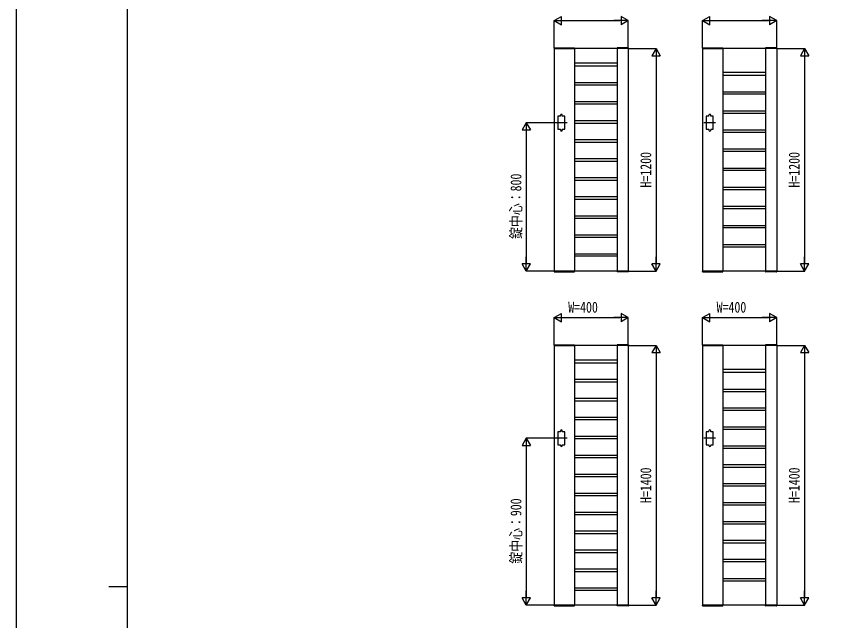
# Model space of a CAD drawing. Units: millimetres, scale not verified. Extents: x -8410 to 8410, y -5940 to 5940.
# Drawn here: x -8410 to -4051, y 66 to 3324 of the extents above; entities that cross this region are included whole.
import ezdxf
from ezdxf.enums import TextEntityAlignment as Align

# ---------------------------------------------------------------- set-up
doc = ezdxf.new("R2010")
doc.units = ezdxf.units.MM
doc.header["$LTSCALE"] = 30
for name, color, linetype in [('0-2_YKK_A1', 4, 'Continuous'), ('0-3_YKK_D', 6, 'Continuous'), ('0-4_YKK_ZWAK', 7, 'Continuous')]:
    doc.layers.add(name, color=color, linetype=linetype)
doc.styles.add('ＭＳ ゴシック', font='')
doc.styles.get('ＭＳ ゴシック').set_extended_font_data('MS Gothic')

msp = doc.modelspace()

# ---------------------------------------------------------------- linework, layer by layer
at = {"layer": '0-2_YKK_A1'}
for p, q in [((-5510.33, 3152.55), (-5510.46, 3150)), ((-5510.46, 3150), (-5399.46, 3150)), ((-5509.96, 3150), (-5509.96, 1950)), ((-5109.96, 3150), (-5509.96, 3150)), ((-5509.33, 3153.5), (-5400.6, 3153.5)), ((-5399.96, 3150), (-5399.96, 1950)), ((-5399.6, 3152.55), (-5399.46, 3150)), ((-5170.33, 3152.55), (-5170.46, 3150)), ((-5109.46, 3150), (-5170.46, 3150)), ((-5169.96, 3150), (-5169.96, 1950)), ((-5110.6, 3153.5), (-5169.33, 3153.5)), ((-5109.96, 3150), (-5109.96, 1950)), ((-5109.6, 3152.55), (-5109.46, 3150)), ((-4710.33, 3152.55), (-4710.46, 3150)), ((-4710.46, 3150), (-4599.46, 3150)), ((-4709.96, 3150), (-4709.96, 1950)), ((-4309.96, 3150), (-4709.96, 3150)), ((-4709.33, 3153.5), (-4600.6, 3153.5)), ((-4599.96, 3150), (-4599.96, 1950)), ((-4599.6, 3152.55), (-4599.46, 3150)), ((-4370.33, 3152.55), (-4370.46, 3150)), ((-4309.46, 3150), (-4370.46, 3150)), ((-4369.96, 3150), (-4369.96, 1950)), ((-4310.6, 3153.5), (-4369.33, 3153.5)), ((-4309.96, 3150), (-4309.96, 1950)), ((-4309.6, 3152.55), (-4309.46, 3150)), ((-5169.96, 3070), (-5399.96, 3070)), ((-5399.96, 3055.7), (-5169.96, 3056.2)), ((-4369.96, 3020), (-4599.96, 3020)), ((-5399.96, 2967.2), (-5169.96, 2967.2)), ((-4599.96, 3005.7), (-4369.96, 3006.2)), ((-5399.96, 2953.6), (-5169.96, 2953.6)), ((-4599.96, 2917.09), (-4369.96, 2917.09)), ((-4369.96, 2903.29), (-4599.96, 2903.29)), ((-5399.96, 2864.6), (-5169.96, 2864.6)), ((-5399.96, 2851), (-5169.96, 2851)), ((-4599.96, 2814.17), (-4369.96, 2814.17)), ((-4369.96, 2800.38), (-4599.96, 2800.38)), ((-5439.46, 2750), (-5502.46, 2750)), ((-5475.96, 2785), (-5475.96, 2790)), ((-5465.96, 2785), (-5465.96, 2790)), ((-5399.96, 2762), (-5169.96, 2762)), ((-5399.96, 2748.4), (-5169.96, 2748.4)), ((-4639.46, 2750), (-4702.46, 2750)), ((-4675.96, 2785), (-4675.96, 2790)), ((-4665.96, 2785), (-4665.96, 2790)), ((-5475.96, 2715), (-5475.96, 2710)), ((-5465.96, 2715), (-5465.96, 2710)), ((-4675.96, 2715), (-4675.96, 2710)), ((-4665.96, 2715), (-4665.96, 2710)), ((-4600.86, 2711.26), (-4370.86, 2711.26)), ((-5399.96, 2659.4), (-5169.96, 2659.4)), ((-4370.86, 2697.46), (-4600.86, 2697.46)), ((-5399.96, 2645.8), (-5169.96, 2645.8)), ((-4599.96, 2608.35), (-4369.96, 2608.35)), ((-4369.96, 2594.55), (-4599.96, 2594.55)), ((-5399.96, 2556.8), (-5169.96, 2556.8)), ((-5399.96, 2543.2), (-5169.96, 2543.2)), ((-4599.96, 2505.44), (-4369.96, 2505.44)), ((-4369.96, 2491.64), (-4599.96, 2491.64)), ((-5399.96, 2454.2), (-5169.96, 2454.2)), ((-5399.96, 2440.6), (-5169.96, 2440.6)), ((-4599.96, 2402.53), (-4369.96, 2402.53)), ((-4369.96, 2388.73), (-4599.96, 2388.73)), ((-5399.96, 2351.6), (-5169.96, 2351.6)), ((-5399.96, 2338), (-5169.96, 2338)), ((-4599.96, 2299.62), (-4369.96, 2299.62)), ((-4369.96, 2285.82), (-4599.96, 2285.82)), ((-5399.96, 2249), (-5169.96, 2249)), ((-5399.96, 2235.4), (-5169.96, 2235.4)), ((-4599.96, 2196.71), (-4369.96, 2196.71)), ((-4369.96, 2182.91), (-4599.96, 2182.91)), ((-5399.96, 2146.4), (-5169.96, 2146.4)), ((-5399.96, 2132.8), (-5169.96, 2132.8)), ((-4599.96, 2093.8), (-4369.96, 2093.8)), ((-4369.96, 2080), (-4599.96, 2080)), ((-5399.96, 2043.8), (-5169.96, 2043.8)), ((-5169.96, 2030), (-5399.96, 2030)), ((-5510.46, 1950), (-5399.46, 1950)), ((-5510.33, 1947.45), (-5510.46, 1950)), ((-5109.96, 1950), (-5509.96, 1950)), ((-5509.33, 1946.5), (-5400.6, 1946.5)), ((-5399.6, 1947.45), (-5399.46, 1950)), ((-5109.46, 1950), (-5170.46, 1950)), ((-5170.33, 1947.45), (-5170.46, 1950)), ((-5110.6, 1946.5), (-5169.33, 1946.5)), ((-5109.6, 1947.45), (-5109.46, 1950)), ((-4710.46, 1950), (-4599.46, 1950)), ((-4710.33, 1947.45), (-4710.46, 1950)), ((-4309.96, 1950), (-4709.96, 1950)), ((-4709.33, 1946.5), (-4600.6, 1946.5)), ((-4599.6, 1947.45), (-4599.46, 1950)), ((-4309.46, 1950), (-4370.46, 1950)), ((-4370.33, 1947.45), (-4370.46, 1950)), ((-4310.6, 1946.5), (-4369.33, 1946.5)), ((-4309.6, 1947.45), (-4309.46, 1950)), ((-5510.33, 1552.55), (-5510.46, 1550)), ((-5510.46, 1550), (-5399.46, 1550)), ((-5509.96, 1550), (-5509.96, 150)), ((-5109.96, 1550), (-5509.96, 1550)), ((-5509.33, 1553.5), (-5400.6, 1553.5)), ((-5399.96, 1550), (-5399.96, 150)), ((-5399.6, 1552.55), (-5399.46, 1550)), ((-5170.33, 1552.55), (-5170.46, 1550)), ((-5109.46, 1550), (-5170.46, 1550)), ((-5169.96, 1550), (-5169.96, 150)), ((-5110.6, 1553.5), (-5169.33, 1553.5)), ((-5109.96, 1550), (-5109.96, 150)), ((-5109.6, 1552.55), (-5109.46, 1550)), ((-4710.33, 1552.55), (-4710.46, 1550)), ((-4710.46, 1550), (-4599.46, 1550)), ((-4709.96, 1550), (-4709.96, 150)), ((-4309.96, 1550), (-4709.96, 1550)), ((-4709.33, 1553.5), (-4600.6, 1553.5)), ((-4599.96, 1550), (-4599.96, 150)), ((-4599.6, 1552.55), (-4599.46, 1550)), ((-4370.33, 1552.55), (-4370.46, 1550)), ((-4309.46, 1550), (-4370.46, 1550)), ((-4369.96, 1550), (-4369.96, 150)), ((-4310.6, 1553.5), (-4369.33, 1553.5)), ((-4309.96, 1550), (-4309.96, 150)), ((-4309.6, 1552.55), (-4309.46, 1550)), ((-5169.96, 1470), (-5399.96, 1470)), ((-5399.96, 1456.1), (-5169.96, 1456.6)), ((-4369.96, 1420), (-4599.96, 1420)), ((-4599.96, 1406.1), (-4369.96, 1406.6)), ((-5399.96, 1367.6), (-5169.96, 1367.6)), ((-5399.96, 1354.4), (-5169.96, 1354.4)), ((-4599.96, 1315), (-4369.96, 1315)), ((-5399.96, 1265.4), (-5169.96, 1265.4)), ((-4599.96, 1302.1), (-4369.96, 1302.1)), ((-5399.96, 1252.2), (-5169.96, 1252.2)), ((-4599.96, 1213.1), (-4369.96, 1213.1)), ((-4599.96, 1200.2), (-4369.96, 1200.2)), ((-5399.96, 1163.2), (-5169.96, 1163.2)), ((-5399.96, 1150), (-5169.96, 1150)), ((-5475.96, 1085), (-5475.96, 1090)), ((-5465.96, 1085), (-5465.96, 1090)), ((-4675.96, 1085), (-4675.96, 1090)), ((-4665.96, 1085), (-4665.96, 1090)), ((-4599.96, 1111.19), (-4369.96, 1111.19)), ((-4599.96, 1098.3), (-4369.96, 1098.3)), ((-5439.46, 1050), (-5502.46, 1050)), ((-5399.96, 1061), (-5169.96, 1061)), ((-5399.96, 1047.8), (-5169.96, 1047.8)), ((-4639.46, 1050), (-4702.46, 1050)), ((-5475.96, 1015), (-5475.96, 1010)), ((-5465.96, 1015), (-5465.96, 1010)), ((-4675.96, 1015), (-4675.96, 1010)), ((-4665.96, 1015), (-4665.96, 1010)), ((-4599.96, 1009.3), (-4369.96, 1009.3)), ((-4599.96, 996.4), (-4369.96, 996.4)), ((-5399.96, 958.8), (-5169.96, 958.8)), ((-5399.96, 945.6), (-5169.96, 945.6)), ((-4599.96, 907.4), (-4369.96, 907.4)), ((-4599.96, 894.5), (-4369.96, 894.5)), ((-5399.96, 856.6), (-5169.96, 856.6)), ((-5399.96, 843.4), (-5169.96, 843.4)), ((-4599.96, 805.5), (-4369.96, 805.5)), ((-4599.96, 792.6), (-4369.96, 792.6)), ((-5399.96, 754.4), (-5169.96, 754.4)), ((-5399.96, 741.2), (-5169.96, 741.2)), ((-4599.96, 703.6), (-4369.96, 703.6)), ((-4599.96, 690.7), (-4369.96, 690.7)), ((-5399.96, 652.19), (-5169.96, 652.19)), ((-5399.96, 639), (-5169.96, 639)), ((-4599.96, 601.7), (-4369.96, 601.7)), ((-4599.96, 588.8), (-4369.96, 588.8)), ((-5399.96, 550), (-5169.96, 550)), ((-5399.96, 536.8), (-5169.96, 536.8)), ((-4599.96, 499.8), (-4369.96, 499.8)), ((-4599.96, 486.9), (-4369.96, 486.9)), ((-5399.96, 447.8), (-5169.96, 447.8)), ((-5399.96, 434.6), (-5169.96, 434.6)), ((-4599.96, 397.9), (-4369.96, 397.9)), ((-4599.96, 385), (-4369.96, 385)), ((-5399.96, 345.6), (-5169.96, 345.6)), ((-5399.96, 332.4), (-5169.96, 332.4)), ((-4599.96, 293.4), (-4369.96, 293.4)), ((-4369.96, 280), (-4599.96, 280)), ((-5399.96, 243.4), (-5169.96, 243.4)), ((-5169.96, 230), (-5399.96, 230)), ((-5510.46, 150), (-5399.46, 150)), ((-5510.33, 147.45), (-5510.46, 150)), ((-5109.96, 150), (-5509.96, 150)), ((-5509.33, 146.5), (-5400.6, 146.5)), ((-5399.6, 147.45), (-5399.46, 150)), ((-5109.46, 150), (-5170.46, 150)), ((-5170.33, 147.45), (-5170.46, 150)), ((-5110.6, 146.5), (-5169.33, 146.5)), ((-5109.6, 147.45), (-5109.46, 150)), ((-4710.46, 150), (-4599.46, 150)), ((-4710.33, 147.45), (-4710.46, 150)), ((-4309.96, 150), (-4709.96, 150)), ((-4709.33, 146.5), (-4600.6, 146.5)), ((-4599.6, 147.45), (-4599.46, 150)), ((-4309.46, 150), (-4370.46, 150)), ((-4370.33, 147.45), (-4370.46, 150)), ((-4310.6, 146.5), (-4369.33, 146.5)), ((-4309.6, 147.45), (-4309.46, 150))]:
    msp.add_line(p, q, dxfattribs=at)
for points in [[(-5475.96, 2785), (-5489.96, 2785), (-5489.96, 2715), (-5475.96, 2715)], [(-5465.96, 2715), (-5451.96, 2715), (-5451.96, 2785), (-5465.96, 2785)], [(-4675.96, 2785), (-4689.96, 2785), (-4689.96, 2715), (-4675.96, 2715)], [(-4665.96, 2715), (-4651.96, 2715), (-4651.96, 2785), (-4665.96, 2785)], [(-5475.96, 1085), (-5489.96, 1085), (-5489.96, 1015), (-5475.96, 1015)], [(-5465.96, 1015), (-5451.96, 1015), (-5451.96, 1085), (-5465.96, 1085)], [(-4675.96, 1085), (-4689.96, 1085), (-4689.96, 1015), (-4675.96, 1015)], [(-4665.96, 1015), (-4651.96, 1015), (-4651.96, 1085), (-4665.96, 1085)]]:
    msp.add_lwpolyline(points, dxfattribs=at)
for centre, radius, start, end in [((-5509.33, 3152.5), 1, 90, 177), ((-5400.6, 3152.5), 1, 3, 90), ((-5169.33, 3152.5), 1, 90, 177), ((-5110.6, 3152.5), 1, 3, 90), ((-4709.33, 3152.5), 1, 90, 177), ((-4600.6, 3152.5), 1, 3, 90), ((-4369.33, 3152.5), 1, 90, 177), ((-4310.6, 3152.5), 1, 3, 90), ((-5470.96, 2790), 5, 0, 180), ((-4670.96, 2790), 5, 0, 180), ((-5470.96, 2710), 5, 180, 0), ((-4670.96, 2710), 5, 180, 0), ((-5509.33, 1947.5), 1, 183, 270), ((-5400.6, 1947.5), 1, 270, 357), ((-5169.33, 1947.5), 1, 183, 270), ((-5110.6, 1947.5), 1, 270, 357), ((-4709.33, 1947.5), 1, 183, 270), ((-4600.6, 1947.5), 1, 270, 357), ((-4369.33, 1947.5), 1, 183, 270), ((-4310.6, 1947.5), 1, 270, 357), ((-5509.33, 1552.5), 1, 90, 177), ((-5400.6, 1552.5), 1, 3, 90), ((-5169.33, 1552.5), 1, 90, 177), ((-5110.6, 1552.5), 1, 3, 90), ((-4709.33, 1552.5), 1, 90, 177), ((-4600.6, 1552.5), 1, 3, 90), ((-4369.33, 1552.5), 1, 90, 177), ((-4310.6, 1552.5), 1, 3, 90), ((-5470.96, 1090), 5, 0, 180), ((-4670.96, 1090), 5, 0, 180), ((-5470.96, 1010), 5, 180, 0), ((-4670.96, 1010), 5, 180, 0), ((-5509.33, 147.5), 1, 183, 270), ((-5400.6, 147.5), 1, 270, 357), ((-5169.33, 147.5), 1, 183, 270), ((-5110.6, 147.5), 1, 270, 357), ((-4709.33, 147.5), 1, 183, 270), ((-4600.6, 147.5), 1, 270, 357), ((-4369.33, 147.5), 1, 183, 270), ((-4310.6, 147.5), 1, 270, 357)]:
    msp.add_arc(centre, radius, start, end, dxfattribs=at)
at = {"layer": '0-3_YKK_D'}
for p, q in [((-5509.96, 3300), (-5470.99, 3322.5)), ((-5470.99, 3277.5), (-5470.99, 3322.5)), ((-5109.96, 3300), (-5148.94, 3322.5)), ((-5148.94, 3322.5), (-5148.94, 3277.5)), ((-4709.96, 3300), (-4670.99, 3322.5)), ((-4670.99, 3277.5), (-4670.99, 3322.5)), ((-4309.96, 3300), (-4348.94, 3322.5)), ((-4348.94, 3322.5), (-4348.94, 3277.5)), ((-5509.96, 3152), (-5509.96, 3301)), ((-5509.96, 3300), (-5470.99, 3277.5)), ((-5509.96, 3300), (-5432.02, 3300)), ((-5464.96, 3300), (-5154.96, 3300)), ((-5109.96, 3300), (-5187.91, 3300)), ((-5109.96, 3300), (-5148.94, 3277.5)), ((-5109.96, 3152), (-5109.96, 3301)), ((-4709.96, 3152), (-4709.96, 3301)), ((-4709.96, 3300), (-4670.99, 3277.5)), ((-4709.96, 3300), (-4632.02, 3300)), ((-4664.96, 3300), (-4354.96, 3300)), ((-4309.96, 3300), (-4387.91, 3300)), ((-4309.96, 3300), (-4348.94, 3277.5)), ((-4309.96, 3152), (-4309.96, 3301)), ((-5107.96, 3150), (-4958.96, 3150)), ((-4959.96, 3150), (-4982.46, 3111.03)), ((-4959.96, 3150), (-4937.46, 3111.03)), ((-4959.96, 3150), (-4959.96, 3072.06)), ((-4307.96, 3150), (-4158.96, 3150)), ((-4159.96, 3150), (-4182.46, 3111.03)), ((-4159.96, 3150), (-4137.46, 3111.03)), ((-4159.96, 3150), (-4159.96, 3072.06)), ((-4982.46, 3111.03), (-4937.46, 3111.03)), ((-4959.96, 3105), (-4959.96, 1995)), ((-4182.46, 3111.03), (-4137.46, 3111.03)), ((-4159.96, 3105), (-4159.96, 1995)), ((-5659.96, 2750), (-5682.46, 2711.03)), ((-5504.46, 2750), (-5660.96, 2750)), ((-5659.96, 2750), (-5637.46, 2711.03)), ((-5659.96, 2750), (-5659.96, 2672.06)), ((-5682.46, 2711.03), (-5637.46, 2711.03)), ((-5659.96, 2705), (-5659.96, 1995)), ((-5659.96, 1950), (-5659.96, 2027.94)), ((-4959.96, 1950), (-4959.96, 2027.94)), ((-4159.96, 1950), (-4159.96, 2027.94)), ((-5659.96, 1950), (-5682.46, 1988.97)), ((-5637.46, 1988.97), (-5682.46, 1988.97)), ((-5659.96, 1950), (-5637.46, 1988.97)), ((-4959.96, 1950), (-4982.46, 1988.97)), ((-4937.46, 1988.97), (-4982.46, 1988.97)), ((-4959.96, 1950), (-4937.46, 1988.97)), ((-4159.96, 1950), (-4182.46, 1988.97)), ((-4137.46, 1988.97), (-4182.46, 1988.97)), ((-4159.96, 1950), (-4137.46, 1988.97)), ((-5511.96, 1950), (-5660.96, 1950)), ((-5107.96, 1950), (-4958.96, 1950)), ((-4307.96, 1950), (-4158.96, 1950)), ((-5509.96, 1700), (-5470.99, 1722.5)), ((-5509.96, 1552), (-5509.96, 1701)), ((-5470.99, 1677.5), (-5470.99, 1722.5)), ((-5109.96, 1700), (-5148.94, 1722.5)), ((-5148.94, 1722.5), (-5148.94, 1677.5)), ((-5109.96, 1552), (-5109.96, 1701)), ((-4709.96, 1700), (-4670.99, 1722.5)), ((-4709.96, 1552), (-4709.96, 1701)), ((-4670.99, 1677.5), (-4670.99, 1722.5)), ((-4309.96, 1700), (-4348.94, 1722.5)), ((-4348.94, 1722.5), (-4348.94, 1677.5)), ((-4309.96, 1552), (-4309.96, 1701)), ((-5509.96, 1700), (-5470.99, 1677.5)), ((-5509.96, 1700), (-5432.02, 1700)), ((-5464.96, 1700), (-5154.96, 1700)), ((-5109.96, 1700), (-5187.91, 1700)), ((-5109.96, 1700), (-5148.94, 1677.5)), ((-4709.96, 1700), (-4670.99, 1677.5)), ((-4709.96, 1700), (-4632.02, 1700)), ((-4664.96, 1700), (-4354.96, 1700)), ((-4309.96, 1700), (-4387.91, 1700)), ((-4309.96, 1700), (-4348.94, 1677.5)), ((-5107.96, 1550), (-4958.96, 1550)), ((-4959.96, 1550), (-4982.46, 1511.03)), ((-4959.96, 1550), (-4937.46, 1511.03)), ((-4959.96, 1550), (-4959.96, 1472.06)), ((-4307.96, 1550), (-4158.96, 1550)), ((-4159.96, 1550), (-4182.46, 1511.03)), ((-4159.96, 1550), (-4137.46, 1511.03)), ((-4159.96, 1550), (-4159.96, 1472.06)), ((-4982.46, 1511.03), (-4937.46, 1511.03)), ((-4959.96, 1505), (-4959.96, 195)), ((-4182.46, 1511.03), (-4137.46, 1511.03)), ((-4159.96, 1505), (-4159.96, 195)), ((-5659.96, 1050), (-5682.46, 1011.03)), ((-5504.46, 1050), (-5660.96, 1050)), ((-5659.96, 1050), (-5637.46, 1011.03)), ((-5659.96, 1050), (-5659.96, 972.06)), ((-5682.46, 1011.03), (-5637.46, 1011.03)), ((-5659.96, 1005), (-5659.96, 195)), ((-5659.96, 150), (-5659.96, 227.94)), ((-4959.96, 150), (-4959.96, 227.94)), ((-4159.96, 150), (-4159.96, 227.94)), ((-5659.96, 150), (-5682.46, 188.97)), ((-5637.46, 188.97), (-5682.46, 188.97)), ((-5659.96, 150), (-5637.46, 188.97)), ((-4959.96, 150), (-4982.46, 188.97)), ((-4937.46, 188.97), (-4982.46, 188.97)), ((-4959.96, 150), (-4937.46, 188.97)), ((-4159.96, 150), (-4182.46, 188.97)), ((-4137.46, 188.97), (-4182.46, 188.97)), ((-4159.96, 150), (-4137.46, 188.97)), ((-5511.96, 150), (-5660.96, 150)), ((-5107.96, 150), (-4958.96, 150)), ((-4307.96, 150), (-4158.96, 150))]:
    msp.add_line(p, q, dxfattribs=at)
at = {"layer": '0-4_YKK_ZWAK'}
for p, q in [((-7809.96, -5050), (-7809.96, 5550)), ((-7909.96, 250), (-7809.96, 250))]:
    msp.add_line(p, q, dxfattribs=at)
msp.add_lwpolyline([(-8410, -5940), (8410, -5940), (8410, 5940), (-8410, 5940)], close=True, dxfattribs=at)

# ---------------------------------------------------------------- texts
at = {"layer": '0-3_YKK_D', "style": 'ＭＳ ゴシック', "width": 0.8}
for s, p in [('H=1200', (-4968.96, 2400.67)), ('H=1200', (-4168.96, 2400.67)), ('錠中心：800', (-5668.96, 2123.87)), ('H=1400', (-4968.96, 700.67)), ('H=1400', (-4168.96, 700.67)), ('錠中心：900', (-5668.96, 373.87))]:
    msp.add_text(s, height=58.65, rotation=90, dxfattribs=at).set_placement(p, align=Align.BOTTOM_LEFT)
for p in [(-5433.7, 1709), (-4633.7, 1709)]:
    msp.add_text('W=400', height=58.65, dxfattribs=at).set_placement(p, align=Align.BOTTOM_LEFT)

doc.saveas('drawing.dxf')
